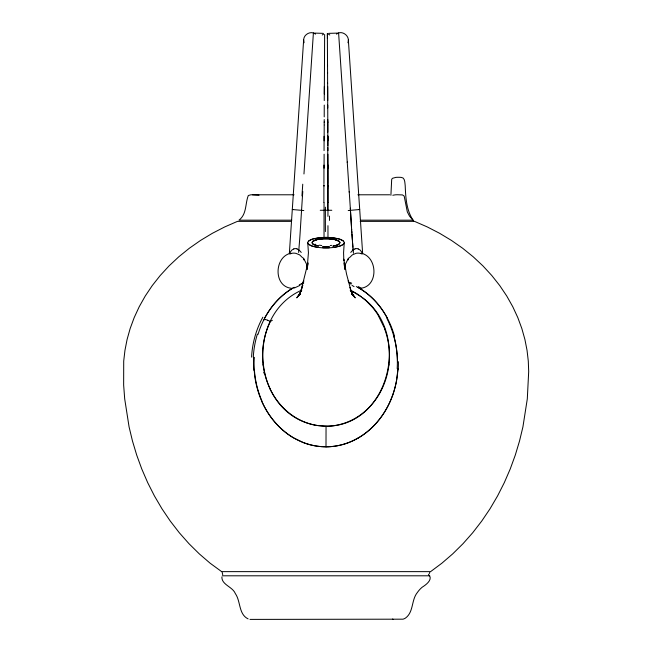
<?xml version="1.0" encoding="UTF-8"?>
<svg xmlns="http://www.w3.org/2000/svg" width="652" height="652" viewBox="0 0 652 652"><rect width="100%" height="100%" fill="white"/><g stroke="black" fill="none" stroke-linecap="round" stroke-linejoin="round"><path stroke-width="0.98" d="M324.044 202.699L324.028 236.888M324.06 186.056L324.06 185.274M327.369 35.469L327.361 33.594L327.377 34.352M327.948 216.358L327.956 202.699M324.117 154.198L324.085 168.208M324.15 140.808L324.199 125.151M324.639 34.483L324.329 94.035M384.656 329.007A79.462 78.207 0 0 1 380.026 392.757C374.338 402.838 366.253 411.656 356.31 417.655A58.786 57.857 0 0 1 349.252 421.298A57.922 57.009 0 0 1 326.049 426.261L326 446.791A63.203 63.171 0.2 0 1 302.968 442.406L293.547 437.859A70.277 70.245 1 0 1 286.986 433.523C273.726 423.58 264.084 409.277 258.828 393.637A94.295 94.238 7.3 0 1 254.622 374.99L254.052 368.665A94.092 86.887 80.7 0 1 254.084 357.337M324.215 122.283L324.223 119.552M344.794 269.235L345.478 264.101L348.51 258.053M388.812 364.126L388.771 365.519M390.907 195.315L391.681 179.52A2.551 2.551 0 0 1 392.651 178.24L395.96 177.368A37.661 37.661 0 0 1 401.078 177.385C405.137 177.368 404.794 182.894 405.202 185.673C405.699 197.792 406.392 210.743 413.621 221.004M397.948 368.665L397.875 369.912M289.349 253.555L303.645 39.927C303.71 34.238 311.085 30.391 315.544 34.124M302.789 191.476L302.732 192.275A179.781 7.196 -86.3 0 0 301.689 208.208L300.05 234.076A142.78 10.839 -86.7 0 1 299.659 239.667L298.616 252.479M313.4 32.918L303.962 173.97M344.248 242.658L343.571 252.748L343.84 260.678L343.743 259.178L346.546 274.052L351.232 291.77M397.916 369.187L396.579 380.369A93.725 93.684 8.9 0 1 392.781 394.9M397.842 370.336L397.744 371.583A94.719 94.67 -6.3 0 1 393.466 392.781M307.027 269.349L308.2 262.968M221.876 576.93C221.59 584.909 232.666 586.694 235.348 593.605C240.808 601.307 238.485 614.282 248.102 618.878M347.923 42.739C350.556 36.21 341.909 29.552 336.456 34.124M348.421 258.445L348.192 259.887L348.453 259.309M258.045 334.37C263.775 315.087 276.236 297.361 293.995 287.45M393.458 392.781C385.625 417.598 365.65 439.554 339.676 445.275A62.584 62.551 0 0 1 312.316 445.292C289.268 440.173 270.661 422.154 261.574 400.784M392.74 394.884C386.538 412.561 374.582 428.511 358.25 437.981M429.318 573.532L429.807 572.432M301.819 290.099C244.476 315.356 251.794 412.488 314.704 425.055C384.998 437.826 415.242 337.092 362.797 297.899M264.622 318.274C271.346 305.478 281.534 294.378 294.223 287.32M350.76 252.438L352.708 250.221L354.973 248.95M349.276 257.89L352.357 254.867L356.033 253.326A7.563 5.134 -14.7 0 1 360.148 253.343L362.088 253.995M302.438 283.049L303.93 280.971M298.787 295.6L297.63 296.684L299.675 294.647L296.741 297.866L300.164 293.001L298.665 295.821L300.898 291.208L299.822 293.808L302.772 285.168L300.768 291.77L307.695 263.824L307.385 265.437L308.429 252.748L307.752 242.658M308.453 241.216L311.558 239.447A19.853 5.045 0 0 1 314.003 238.705L318.632 237.858A17.074 4.344 0 0 1 321.689 237.556L330.311 237.556A17.074 4.344 0 0 1 333.368 237.858L337.997 238.705A19.853 5.045 0 0 1 340.442 239.447L343.327 241.012A23.146 5.884 0 0 1 343.327 244.304L340.45 245.861L335.03 247.222M343.547 244.101L343.001 244.565A21.777 5.534 0 0 1 341.705 245.331L341.175 245.576A20.285 5.159 0 0 1 338.567 246.464L335.258 247.181A17.107 4.352 0 0 1 328.836 247.841L327.907 247.874A15.754 4.01 0 0 1 324.093 247.874L323.147 247.841A17.042 4.336 0 0 1 316.758 247.181L312.707 246.252A20.432 5.2 0 0 1 310.825 245.576L310.295 245.331A21.777 5.542 0 0 1 308.999 244.565L308.673 244.304A23.146 5.884 0 0 1 308.673 241.012L308.999 240.751A21.752 5.534 0 0 1 310.295 239.985L310.825 239.74A20.261 5.151 0 0 1 313.433 238.852L318.632 237.858A16.569 4.214 0 0 1 326 237.401A16.569 4.214 0 0 1 333.368 237.858L338.567 238.852A20.261 5.151 0 0 1 341.175 239.74L341.705 239.985A21.752 5.534 0 0 1 343.001 240.751L343.547 241.216M339.325 243.75L338.91 244.109L339.325 243.758A17.563 4.466 0 0 0 338.91 241.207L336.098 239.928A14.189 3.61 0 0 0 332.243 239.097L331.273 238.966A12.698 3.227 0 0 0 328.526 238.738L323.531 238.73A12.861 3.268 0 0 0 320.401 239.007L317.035 239.618A15.387 3.912 0 0 0 314.077 240.629A16.463 4.189 0 0 0 313.09 241.207L312.675 241.558M322.259 34.996L323.694 34.059M300.002 285.356L294.354 288.013M267.589 320.254A22.771 5.322 42.1 0 1 270.376 321.46L272.357 320.295M337.736 244.777L338.38 244.451M337.606 244.842L338.315 244.492M289.912 253.995L291.827 253.31A7.563 5.134 14.7 0 1 295.959 253.367L299.643 254.867L302.724 257.89M299.292 284.777L302.463 283.449M301.24 283.938L303.759 282.96M293.799 248.95L291.851 250.075L290.238 252.112A11.655 10.008 15.1 0 0 289.57 253.693M290.841 253.204C274.027 256.798 273.351 286.709 291.517 288.282M392.814 195.25L395.267 194.834A40.611 40.611 0 0 1 397.484 194.744L402.496 194.924L404.183 196.105L407.313 211.876L409.505 216.114L413.05 220.172L361.029 220.172M335.804 245.478L336.758 245.168M334.354 245.837L333.033 246.097M319.765 239.097L319.146 239.194A14.45 3.676 0 0 0 315.038 240.221L313.09 241.207A17.506 4.45 0 0 0 313.082 244.109L312.675 243.758M360.483 288.282C378.649 286.709 377.973 256.798 361.159 253.204M328.795 33.358L337.402 33.113M320.401 239.007L320.727 238.966A12.698 3.227 0 0 1 323.473 238.738L328.469 238.73A12.861 3.268 0 0 1 331.599 239.007L334.965 239.618A15.795 4.018 0 0 1 338.893 241.207L339.325 241.558M330.271 245.502L331.607 245.364M348.201 210.539L359.708 209.512L359.081 209.447M329.244 247.825L322.756 247.825M328.518 246.578L323.531 246.578A12.991 3.301 0 0 1 322.724 246.529M292.919 209.447L292.292 209.512L303.799 210.539M331.803 210.27L320.254 210.27M294.06 194.785L250.914 194.785L248.314 195.51C245.087 203.554 246.937 214.223 238.95 220.172L291.762 220.172M357.875 194.785L389.692 194.785M291.191 221.362L237.483 221.362L224.736 226.929L212.389 233.294L200.547 240.425L189.316 248.273L178.795 256.79L169.055 265.91L160.18 275.551L152.226 285.625L145.225 296.057L139.21 306.75L134.19 317.605L130.155 328.551L127.083 339.496L124.956 350.36L123.709 361.078L123.652 385.096L124.695 398.869L129.08 426.913L132.478 441.021L136.7 455.072L141.769 468.967L147.678 482.61L154.418 495.911L161.957 508.764L170.27 521.07L179.3 532.749L188.998 543.711L199.3 553.882L210.131 563.214L221.656 571.633M360.173 221.362L414.517 221.362L427.264 226.929L439.611 233.294L451.453 240.425L462.684 248.273L473.205 256.79L482.945 265.91L491.82 275.551L499.774 285.625L506.775 296.057L512.79 306.75L517.81 317.605L521.844 328.551L524.917 339.496L527.044 350.36L528.291 361.078L528.691 371.583L527.305 398.869L522.92 426.913L519.522 441.021L515.3 455.072L510.231 468.967L504.322 482.61L497.582 495.911L490.043 508.764L481.73 521.07L472.7 532.749L463.001 543.711L452.7 553.882L441.869 563.214L430.597 571.633L221.403 571.633M222.348 575.798L429.652 575.798M249.993 619.4L402.977 619.18A9.372 9.372 0 0 0 405.609 617.982C413.808 611.902 411.225 599.905 417.435 592.415A26.553 26.553 0 0 1 422.194 587.199C426.212 584.673 433.572 579.286 428.462 574.273M252.414 194.785L259.007 195.192M326.049 426.212L317.19 425.503A59.43 58.493 0 0 1 292.707 415.674C283.001 409.032 275.299 399.668 270.14 389.13M323.482 246.578L328.469 246.578A12.991 3.301 0 0 0 329.276 246.529M393.205 619.4L393.27 619.4A1.174 1.174 0 0 1 392.528 619.05M321.729 245.502L319.13 245.185M314.598 33.113L323.205 33.358M316.97 247.222L313.995 246.611A19.821 5.037 0 0 1 311.558 245.861L308.453 244.101M317.646 245.837L318.29 245.975M315.242 245.168L316.196 245.478M315.006 244.198L315.878 244.484M297.027 248.95L299.292 250.221L301.24 252.438M358.201 248.95L360.148 250.075L361.762 252.112A11.655 10.008 -15.1 0 1 362.43 253.693M349.537 283.449L351.126 284.117M350.181 290.148L361.298 296.75M313.685 244.492L314.394 244.842M313.62 244.451L314.264 244.777M356.294 286.554C375.446 296.464 388.698 315.438 394.403 335.927M357.777 287.32C370.466 294.378 380.654 305.478 387.378 318.274M351.998 285.356L354.069 286.619M328.363 34.059L329.79 34.996M352.634 295.054L354.37 296.684L352.325 294.647L355.258 297.866L351.835 293.001L353.335 295.821L351.102 291.208L352.178 293.808L349.912 287.369M348.07 280.971L349.562 283.049M303.49 258.053L306.522 264.101L307.206 269.235M303.547 259.309L303.816 259.903L303.579 258.445M222.193 572.432L222.723 574.738M384.843 328.942L377.94 314.843A70.872 69.748 0 0 0 372.349 307.206L365.756 300.401L358.233 294.606A59.112 58.183 0 0 0 351.33 290.694M343.857 262.968L345.03 269.349M303.645 39.927L304.077 42.739M353.449 253.22L352.577 242.952M353.05 248.877L353.205 250.637M352.903 247.198L352.422 240.751M352.471 241.436L351.941 233.962M347.239 161.989L348.095 174.817A209.227 1.654 86.1 0 0 349.211 191.476L349.268 192.275M348.355 39.927L362.651 253.555M338.6 32.91L347.272 162.462M351.77 231.362L351.86 232.707M351.64 229.333L351.95 234.076A142.78 10.839 86.7 0 0 352.341 239.667M349.211 191.476A179.813 7.196 86.3 0 1 350.311 208.208L351.518 227.466M351.681 230.042L351.363 224.989A245.38 8.354 86.4 0 0 350.311 208.208M263.229 365.519L263.188 364.126M327.377 38.297L327.54 66.227M327.377 37.319L327.377 38.476M327.532 65.29L327.573 73.391M327.369 36.447L327.377 37.629M327.573 72.462L327.622 83.383M327.369 35.778L327.369 36.634M327.622 83.179L327.736 107.971M327.361 35.224L327.369 35.933M327.777 119.552L327.785 122.283A150.604 0.505 89.9 0 0 327.744 105.07M327.801 125.151L327.85 140.808M327.883 154.198L327.915 168.208M327.94 185.274L327.94 186.056M327.956 225.682L327.98 237.54M326 237.214L326 238.673M293.775 248.901A5.061 4.613 31.5 0 1 297.051 248.836M327.687 86.488A157.173 0.473 89.9 0 1 327.744 100.587M327.769 122.095A152.772 0.53 89.9 0 1 327.801 132.234M327.769 135.755A163.75 0.636 89.9 0 1 327.793 145.738M327.744 147.605A178.648 0.88 89.9 0 1 327.793 166.896M327.907 136.333A176.553 1.002 89.9 0 1 327.948 150.612M327.752 166.977A191.395 1.288 90 0 1 327.785 188.029M327.728 188.053A205.364 1.85 90 0 1 327.736 209.789M328.095 184.589A203.277 2.119 90 0 1 328.111 202.519M325.413 231.566A130.286 6.911 -90 0 1 325.389 207.173M329.48 220.441A126.064 1.361 90 0 1 329.472 216.04M354.949 248.836A5.061 4.613 -31.5 0 1 358.225 248.901M263.84 373.091A81.785 81.728 -4.5 0 1 263.758 372.365M313.09 244.109A17.555 4.466 0 0 1 313.09 241.207L317.263 239.561L323.482 238.738A12.331 3.138 0 0 1 328.543 238.738L334.737 239.561L338.885 241.191A17.514 4.45 0 0 1 339.855 242.658M339.79 242.658A16.683 4.246 0 0 1 335.593 245.559M316.44 245.551A15.941 4.051 0 0 1 313.384 244.304M318.543 246.016A14.083 3.578 0 0 1 315.91 245.388M328.877 246.562A12.559 3.195 0 0 1 323.123 246.562M336.962 245.095A14.336 3.643 0 0 1 332.862 246.122M251.582 357.125A93.44 89.683 67.8 0 1 262.854 317.206M253.278 357.263A94.238 88.387 78.1 0 1 257.369 334.126M253.946 370.409A93.676 86.398 80.8 0 1 253.832 357.312M358.217 437.924A64.214 64.189 0 0 1 326 446.864M386.97 318.518A93.652 86.651 -80.6 0 1 397.182 368.633M270.23 389.089A79.658 78.403 0 0 1 270.417 321.452M398.429 361.673A93.187 85.754 -80.9 0 1 398.242 369.203M393.889 336.114A94.377 86.993 -80.8 0 1 397.492 361.713M349.904 282.471A63.709 60.693 -7.3 0 1 351.648 283.196M358.355 286.587A63.709 60.693 -7.3 0 1 361.526 288.559M263.726 320.075A26.276 6.129 42.2 0 1 265.03 319.537M261.794 400.687A94.548 94.19 61.7 0 1 254.435 370.377M265.014 319.521A20.383 4.743 42 0 1 267.516 320.173M323.889 202.519A203.277 2.119 -90 0 1 323.905 184.589M323.93 183.611A192.544 1.622 -90 0 1 323.962 165.086M324.052 150.612A176.553 1.002 -89.9 0 1 324.093 136.333M324.199 124.858A152.266 0.538 -89.9 0 1 324.207 121.981M324.215 116.895A150.604 0.505 -89.9 0 1 324.256 105.07M324.256 100.587A157.173 0.473 -89.9 0 1 324.313 86.488M302.748 184.198A208.501 1.059 -86.1 0 1 301.957 195.926M328.037 165.086A192.544 1.622 90 0 1 328.07 183.611M327.793 121.981A152.266 0.538 89.9 0 1 327.801 124.858M300.499 294.068L299.129 295.16L300.515 294.117M352.871 295.16L351.485 294.117L352.871 295.16"/></g></svg>
